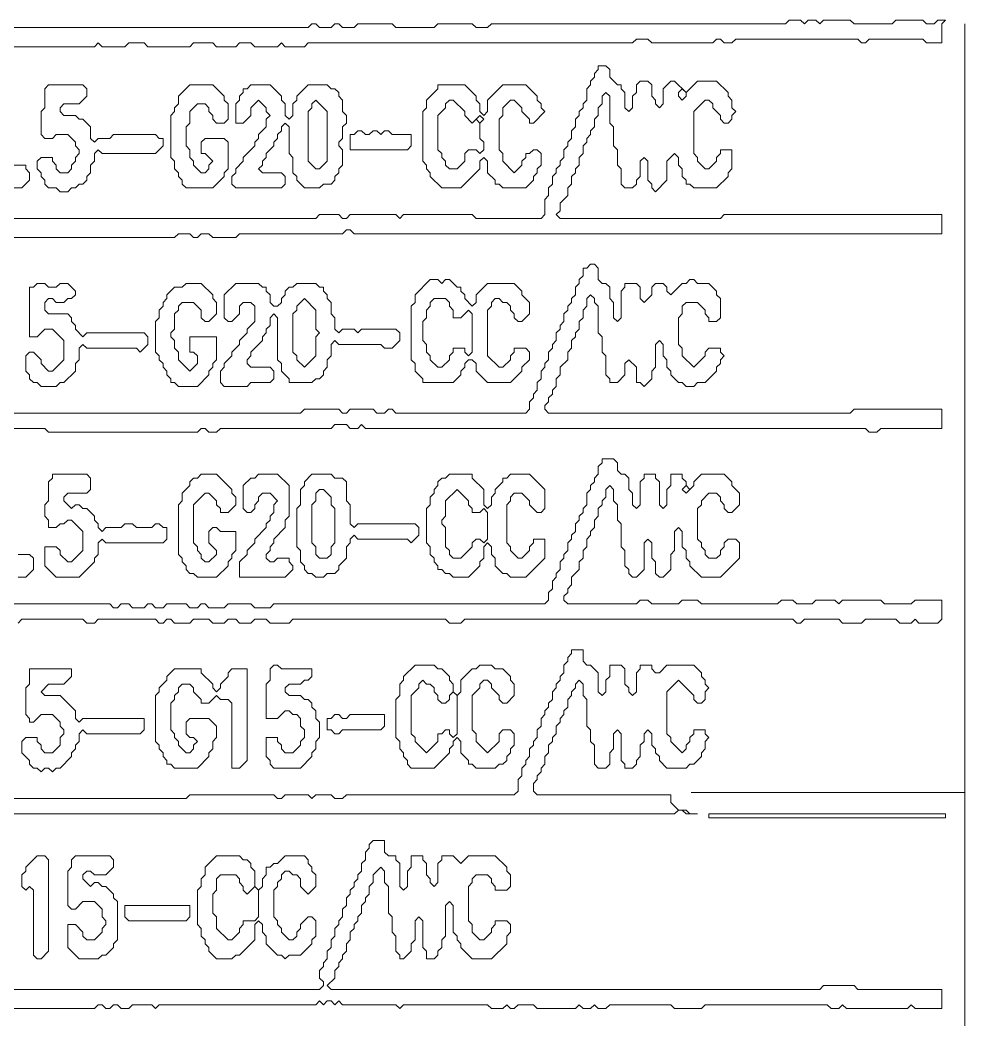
# Model space of a CAD drawing. Header units: millimetres. Extents: x 4 to 412, y 4 to 290.
# Drawn here: x 84.38 to 106.06, y 28.02 to 50.97 of the extents above; entities that cross this region are included whole.
import ezdxf

# ---------------------------------------------------------------- set-up
doc = ezdxf.new("R2010")
doc.units = ezdxf.units.MM
doc.layers.add('TRACE_STRAIGHT', color=5, linetype='CONTINUOUS', lineweight=0)
doc.layers.add('TRACE_TEXT_SYMBOL', color=6, linetype='CONTINUOUS', lineweight=0)

msp = doc.modelspace()

# ---------------------------------------------------------------- linework, layer by layer
at = {"layer": 'TRACE_STRAIGHT', "color": 5}
for p, q in [((106.059, 50.883), (106.059, 15.174)), ((99.78, 33.242), (106.059, 33.242))]:
    msp.add_line(p, q, dxfattribs=at)
at = {"layer": 'TRACE_TEXT_SYMBOL', "color": 6}
for points in [[(102.024, 50.968), (101.937, 50.881), (95.193, 50.881), (95.106, 50.793), (94.843, 50.793), (94.755, 50.881), (93.967, 50.881), (93.88, 50.793), (93.004, 50.793), (92.916, 50.881), (92.128, 50.881), (92.041, 50.793), (91.778, 50.793), (91.69, 50.881), (91.603, 50.881), (91.515, 50.793), (91.252, 50.793), (91.165, 50.881), (91.077, 50.881), (90.99, 50.793), (70.848, 50.793)], [(90.902, 50.355), (90.99, 50.443), (98.434, 50.443), (98.521, 50.53), (98.784, 50.53), (98.871, 50.443), (100.273, 50.443), (100.36, 50.53), (100.448, 50.53), (100.535, 50.443), (100.71, 50.443), (100.798, 50.53), (103.6, 50.53), (103.688, 50.443), (103.776, 50.443), (103.863, 50.53), (105.089, 50.53), (105.177, 50.443), (105.527, 50.443), (105.527, 50.881), (105.615, 50.968), (105.439, 50.968), (105.352, 50.881), (105.177, 50.881), (105.089, 50.968), (104.476, 50.968), (104.389, 50.881), (103.513, 50.881), (103.425, 50.968), (102.812, 50.968), (102.725, 50.881), (102.637, 50.968), (102.462, 50.968), (102.374, 50.881), (102.287, 50.968), (102.024, 50.968)], [(83.721, 50.355), (86.086, 50.355), (86.173, 50.443), (86.261, 50.355), (86.786, 50.355), (86.874, 50.443), (87.224, 50.443), (87.312, 50.355), (88.275, 50.355), (88.362, 50.443), (88.8, 50.443), (88.888, 50.355), (89.326, 50.355), (89.413, 50.443), (89.676, 50.443), (89.764, 50.355), (90.289, 50.355), (90.377, 50.443), (90.464, 50.355), (90.902, 50.355)], [(97.645, 49.917), (97.645, 49.83), (97.558, 49.742), (97.558, 49.655), (97.47, 49.567), (97.47, 49.479), (97.383, 49.392), (97.383, 49.129), (97.295, 49.042), (97.295, 48.954), (97.207, 48.866), (97.207, 48.779), (97.12, 48.691), (97.12, 48.516), (97.032, 48.429), (97.032, 48.253), (96.945, 48.166), (96.945, 48.078), (96.857, 47.991), (96.857, 47.816), (96.77, 47.728), (96.77, 47.64), (96.682, 47.553), (96.682, 47.465), (96.594, 47.378), (96.594, 47.203), (96.507, 47.115), (96.507, 46.94), (96.419, 46.852), (96.419, 46.502), (96.332, 46.414), (94.843, 46.414), (94.755, 46.502), (93.179, 46.502), (93.092, 46.414), (93.004, 46.502), (91.953, 46.502), (91.865, 46.414), (91.778, 46.414), (91.69, 46.502), (91.252, 46.502), (91.165, 46.414), (70.848, 46.414)], [(99.047, 48.954), (98.959, 49.042), (98.959, 49.129), (98.871, 49.217), (98.871, 49.479), (98.784, 49.567), (98.609, 49.567), (98.521, 49.479), (98.521, 49.304), (98.434, 49.217), (98.434, 48.954), (98.346, 48.866), (98.258, 48.954), (98.258, 49.304), (98.171, 49.392), (98.171, 49.479), (98.083, 49.479), (97.908, 49.655), (97.908, 49.83), (97.821, 49.917), (97.645, 49.917)], [(98.083, 47.64), (98.171, 47.553), (98.171, 47.203), (98.258, 47.115), (98.434, 47.115), (98.521, 47.203), (98.521, 47.29), (98.609, 47.378), (98.609, 47.728), (98.696, 47.816), (98.784, 47.728), (98.784, 47.29), (98.871, 47.203), (98.871, 47.115), (98.959, 47.027), (99.222, 47.29), (99.222, 47.728), (99.397, 47.903), (99.484, 47.816), (99.484, 47.64), (99.572, 47.553), (99.572, 47.378), (99.66, 47.29), (99.66, 47.203), (99.747, 47.203), (99.835, 47.115), (100.36, 47.115), (100.623, 47.378), (100.623, 47.465), (100.71, 47.553), (100.71, 47.991), (100.448, 47.991), (100.448, 47.903), (100.36, 47.816), (100.36, 47.728), (100.185, 47.553), (100.097, 47.553), (99.922, 47.728), (99.922, 47.816), (99.835, 47.903), (99.835, 48.866), (100.097, 49.129), (100.185, 49.129), (100.273, 49.042), (100.273, 48.954), (100.448, 48.779), (100.448, 48.691), (100.535, 48.604), (100.623, 48.604), (100.71, 48.691), (100.71, 48.779), (100.798, 48.866), (100.71, 48.954), (100.71, 49.129), (100.623, 49.217), (100.623, 49.304), (100.36, 49.567), (99.922, 49.567), (99.66, 49.304), (99.397, 49.567), (99.309, 49.567), (99.134, 49.392), (99.134, 49.042), (99.047, 48.954)], [(85.035, 49.479), (84.947, 49.392), (84.947, 48.954), (84.86, 48.866), (84.86, 48.341), (84.947, 48.253), (85.122, 48.253), (85.21, 48.341), (85.473, 48.341), (85.648, 48.166), (85.648, 48.078), (85.735, 47.991), (85.735, 47.903), (85.648, 47.816), (85.648, 47.728), (85.56, 47.64), (85.56, 47.553), (85.473, 47.465), (85.297, 47.465), (85.21, 47.553), (85.21, 47.64), (85.122, 47.728), (85.122, 47.816), (84.86, 47.816), (84.772, 47.728), (84.772, 47.553), (84.86, 47.465), (84.86, 47.378), (84.947, 47.29), (84.947, 47.203), (85.035, 47.115), (85.21, 47.115), (85.297, 47.027), (85.473, 47.027), (85.56, 47.115), (85.648, 47.115), (85.735, 47.203), (85.823, 47.203), (85.91, 47.29), (85.91, 47.378), (85.998, 47.465), (85.998, 47.64), (86.086, 47.728), (86.086, 47.903), (86.173, 47.991), (86.261, 47.903), (87.487, 47.903), (87.662, 48.078), (87.662, 48.253), (87.574, 48.253), (87.487, 48.341), (86.523, 48.341), (86.436, 48.253), (86.173, 48.253), (86.086, 48.166), (85.998, 48.253), (85.998, 48.516), (85.823, 48.691), (85.735, 48.691), (85.648, 48.779), (85.385, 48.779), (85.297, 48.866), (85.297, 48.954), (85.385, 49.042)], [(85.385, 49.042), (85.735, 49.042), (85.91, 49.217), (85.91, 49.392), (85.823, 49.479), (85.035, 49.479)], [(89.676, 49.479), (89.589, 49.392), (89.501, 49.392), (89.501, 49.304), (89.413, 49.217), (89.413, 49.129), (89.326, 49.042), (89.326, 48.604), (89.501, 48.604), (89.676, 48.779), (89.676, 48.954), (89.851, 49.129), (90.026, 48.954), (90.026, 48.866), (90.114, 48.779), (90.026, 48.691), (90.026, 48.516), (89.851, 48.341), (89.851, 48.253), (89.764, 48.166), (89.764, 48.078), (89.501, 47.816), (89.501, 47.728), (89.326, 47.553), (89.326, 47.465), (89.238, 47.378), (89.238, 47.203), (89.326, 47.115), (90.377, 47.115), (90.464, 47.203), (90.464, 47.378), (90.377, 47.465), (89.939, 47.465), (89.851, 47.553), (89.939, 47.64), (89.939, 47.728), (90.026, 47.816), (90.026, 47.903), (90.202, 48.078), (90.202, 48.166), (90.289, 48.253), (90.289, 48.341), (90.377, 48.429), (90.377, 48.516), (90.464, 48.604), (90.552, 48.516), (90.552, 47.903), (90.639, 47.816), (90.639, 47.465), (90.727, 47.378), (90.727, 47.29), (90.902, 47.115), (91.252, 47.115), (91.34, 47.203), (91.515, 47.203), (91.603, 47.29), (91.603, 47.378), (91.69, 47.465), (91.69, 47.553), (91.778, 47.64), (91.778, 47.991), (91.69, 48.078), (91.69, 48.166), (91.778, 48.253)], [(91.778, 48.253), (91.778, 48.516), (91.865, 48.604), (91.865, 48.779), (91.778, 48.866), (91.778, 49.129), (91.69, 49.217), (91.69, 49.304), (91.603, 49.392), (91.515, 49.392), (91.428, 49.479), (90.99, 49.479), (90.727, 49.217), (90.727, 49.129), (90.639, 49.042), (90.639, 48.779), (90.552, 48.691), (90.464, 48.779), (90.464, 49.042), (90.377, 49.129), (90.377, 49.217), (90.114, 49.479), (89.676, 49.479)], [(83.371, 45.977), (87.925, 45.977), (88.012, 46.064), (88.275, 46.064), (88.362, 45.977), (88.45, 45.977), (88.538, 46.064), (88.713, 46.064), (88.8, 45.977), (89.326, 45.977), (89.413, 46.064), (91.778, 46.064), (91.865, 46.152), (91.953, 46.152), (92.041, 46.064), (105.527, 46.064), (105.527, 46.502), (100.535, 46.502), (100.448, 46.414), (96.77, 46.414), (96.682, 46.502), (96.77, 46.59), (96.77, 46.765), (96.945, 46.94), (96.945, 47.115), (97.032, 47.203), (97.032, 47.378), (97.12, 47.465), (97.12, 47.553), (97.207, 47.64), (97.207, 47.816), (97.295, 47.903), (97.295, 48.078), (97.383, 48.166), (97.383, 48.253), (97.47, 48.341), (97.47, 48.429), (97.558, 48.516), (97.558, 48.691), (97.645, 48.779), (97.645, 48.954), (97.733, 49.042), (97.733, 49.217), (97.821, 49.304), (97.908, 49.217), (97.908, 48.604), (97.996, 48.516), (97.996, 48.078), (98.083, 47.991), (98.083, 47.64)], [(84.246, 47.115), (84.422, 47.115), (84.597, 47.29), (84.597, 47.465), (84.509, 47.553), (84.509, 47.64), (84.246, 47.64)], [(97.47, 45.363), (97.383, 45.276), (97.295, 45.276), (97.295, 45.101), (97.207, 45.013), (97.207, 44.926), (97.12, 44.838), (97.12, 44.663), (97.032, 44.575), (97.032, 44.488), (96.945, 44.4), (96.945, 44.313), (96.857, 44.225), (96.857, 44.05), (96.77, 43.962), (96.77, 43.875), (96.682, 43.787), (96.682, 43.612), (96.594, 43.524), (96.594, 43.437), (96.507, 43.349), (96.507, 43.174), (96.419, 43.087), (96.419, 42.999), (96.332, 42.911), (96.332, 42.736), (96.244, 42.649), (96.244, 42.474), (96.157, 42.386), (96.157, 42.298), (96.069, 42.211), (96.069, 42.036), (95.981, 41.948), (93.004, 41.948), (92.916, 42.036), (92.829, 42.036), (92.741, 41.948), (92.566, 41.948), (92.478, 42.036), (91.953, 42.036), (91.865, 41.948), (91.778, 41.948), (91.69, 42.036), (90.902, 42.036), (90.815, 41.948), (70.848, 41.948)], [(99.222, 44.75), (99.222, 44.838), (99.134, 44.926), (98.959, 44.926), (98.871, 44.838), (98.871, 44.663), (98.696, 44.488), (98.609, 44.575), (98.609, 44.838), (98.521, 44.926), (98.258, 44.926), (98.258, 44.838), (98.171, 44.75), (98.171, 44.137), (98.083, 44.05), (97.996, 44.137), (97.996, 44.488), (97.908, 44.575), (97.908, 44.838), (97.821, 44.926), (97.733, 44.926), (97.645, 45.013), (97.645, 45.276), (97.558, 45.363), (97.47, 45.363)], [(97.821, 42.824), (97.908, 42.736), (97.908, 42.649), (98.083, 42.649), (98.258, 42.824), (98.258, 43.087), (98.346, 43.174), (98.521, 42.999), (98.521, 42.649), (98.609, 42.649), (98.696, 42.561), (98.871, 42.736), (98.871, 42.911), (98.959, 42.999), (98.959, 43.524), (99.047, 43.612), (99.134, 43.524), (99.134, 43.262), (99.222, 43.174), (99.222, 42.999), (99.309, 42.911), (99.309, 42.824), (99.484, 42.649), (99.572, 42.649), (99.66, 42.561), (99.835, 42.561), (99.922, 42.649), (100.097, 42.649), (100.36, 42.911), (100.36, 42.999), (100.448, 43.087), (100.448, 43.174), (100.535, 43.262), (100.448, 43.349), (100.448, 43.437), (100.185, 43.437), (100.097, 43.349), (100.097, 43.262), (99.835, 42.999), (99.572, 43.262), (99.572, 43.437), (99.484, 43.524), (99.484, 44.137), (99.572, 44.225), (99.572, 44.4), (99.66, 44.488), (99.922, 44.488), (100.097, 44.313), (100.097, 44.225), (100.185, 44.137), (100.185, 44.05), (100.36, 44.05), (100.448, 44.137), (100.448, 44.575), (100.36, 44.663), (100.36, 44.75), (100.185, 44.926), (99.922, 44.926), (99.835, 45.013), (99.747, 45.013), (99.66, 44.926), (99.572, 44.926), (99.309, 44.663), (99.222, 44.75)], [(89.326, 44.926), (89.063, 44.663), (89.063, 44.137), (89.151, 44.05), (89.238, 44.05), (89.413, 44.225), (89.413, 44.4), (89.501, 44.488), (89.676, 44.488), (89.764, 44.4), (89.764, 44.05), (89.589, 43.875), (89.589, 43.787), (89.413, 43.612), (89.413, 43.524), (89.238, 43.349), (89.238, 43.262), (89.063, 43.087), (89.063, 42.999), (88.976, 42.911), (88.976, 42.649), (89.063, 42.561), (89.589, 42.561), (89.676, 42.649), (90.114, 42.649), (90.202, 42.736), (90.202, 42.911), (90.114, 42.999), (89.676, 42.999), (89.589, 43.087), (89.589, 43.174), (89.676, 43.262), (89.676, 43.349), (89.939, 43.612), (89.939, 43.7), (90.026, 43.787), (90.026, 43.875), (90.114, 43.962), (90.114, 44.137), (90.202, 44.225), (90.289, 44.137), (90.289, 43.174), (90.377, 43.087), (90.377, 42.911), (90.552, 42.736), (90.552, 42.649), (91.077, 42.649), (91.165, 42.736), (91.252, 42.736), (91.34, 42.824), (91.34, 42.911), (91.428, 42.999), (91.428, 43.174), (91.515, 43.262), (91.515, 43.524), (91.603, 43.612), (91.69, 43.524), (92.654, 43.524), (92.741, 43.437), (92.916, 43.437), (93.092, 43.612), (93.092, 43.787), (93.004, 43.875), (92.216, 43.875)], [(92.216, 43.875), (92.128, 43.787), (92.041, 43.875), (91.778, 43.875), (91.69, 43.787), (91.603, 43.875), (91.603, 44.137), (91.515, 44.225), (91.515, 44.488), (91.428, 44.575), (91.428, 44.663), (91.34, 44.75), (91.34, 44.838), (91.252, 44.838), (91.165, 44.926), (90.727, 44.926), (90.639, 44.838), (90.552, 44.838), (90.464, 44.75), (90.464, 44.663), (90.377, 44.575), (90.377, 44.488), (90.289, 44.4), (90.202, 44.4), (90.114, 44.488), (90.114, 44.663), (90.026, 44.75), (90.026, 44.838), (89.939, 44.838), (89.851, 44.926), (89.326, 44.926)], [(77.153, 41.598), (84.947, 41.598), (85.035, 41.51), (88.45, 41.51), (88.538, 41.598), (88.625, 41.598), (88.713, 41.51), (88.888, 41.51), (88.976, 41.598), (91.515, 41.598), (91.603, 41.685), (91.865, 41.685), (91.953, 41.598), (92.128, 41.598), (92.216, 41.685), (92.303, 41.598), (103.776, 41.598), (103.863, 41.51), (104.038, 41.51), (104.126, 41.598), (105.527, 41.598), (105.527, 42.036), (103.513, 42.036), (103.425, 41.948), (96.507, 41.948), (96.419, 42.036), (96.419, 42.123), (96.507, 42.211), (96.507, 42.298), (96.594, 42.386), (96.594, 42.474), (96.682, 42.561), (96.682, 42.736), (96.77, 42.824), (96.77, 42.999), (96.945, 43.174), (96.945, 43.349), (97.032, 43.437), (97.032, 43.612), (97.12, 43.7), (97.12, 43.787), (97.207, 43.875), (97.207, 44.05), (97.295, 44.137), (97.295, 44.313), (97.383, 44.4), (97.383, 44.575), (97.47, 44.663), (97.558, 44.575), (97.558, 44.488), (97.645, 44.4), (97.645, 43.787), (97.733, 43.7), (97.733, 43.349), (97.821, 43.262), (97.821, 42.824)], [(97.733, 40.897), (97.733, 40.81), (97.645, 40.722), (97.645, 40.547), (97.558, 40.459), (97.558, 40.372), (97.47, 40.284), (97.47, 40.197), (97.383, 40.109), (97.383, 39.846), (97.295, 39.759), (97.295, 39.671), (97.207, 39.584), (97.207, 39.496), (97.12, 39.408), (97.12, 39.233), (97.032, 39.146), (97.032, 39.058), (96.945, 38.971), (96.945, 38.795), (96.857, 38.708), (96.857, 38.62), (96.77, 38.533), (96.77, 38.358), (96.682, 38.27), (96.682, 38.182), (96.594, 38.095), (96.594, 37.92), (96.507, 37.832), (96.507, 37.657), (96.419, 37.569), (90.202, 37.569), (90.114, 37.482), (89.764, 37.482), (89.676, 37.569), (89.151, 37.569), (89.063, 37.482), (88.713, 37.482), (88.625, 37.569), (88.538, 37.569), (88.45, 37.482), (88.275, 37.482), (88.187, 37.569), (87.749, 37.569), (87.662, 37.482), (87.487, 37.482), (87.399, 37.569), (87.312, 37.569), (87.224, 37.482), (86.961, 37.482), (86.874, 37.569), (86.699, 37.569), (86.611, 37.482), (86.523, 37.482), (86.436, 37.569), (74.263, 37.569)], [(100.01, 40.547), (99.835, 40.372), (99.835, 40.284), (99.747, 40.197), (99.66, 40.284), (99.66, 40.372), (99.572, 40.459), (99.572, 40.547), (99.309, 40.547), (99.309, 40.284), (99.222, 40.197), (99.222, 39.846), (99.134, 39.759), (99.047, 39.846), (99.047, 40.372), (98.959, 40.459), (98.959, 40.547), (98.696, 40.547), (98.696, 40.459), (98.609, 40.372), (98.609, 39.846), (98.521, 39.759), (98.434, 39.846), (98.434, 40.109), (98.346, 40.197), (98.346, 40.459), (98.258, 40.547), (98.171, 40.547), (98.083, 40.634), (98.083, 40.81), (97.996, 40.897), (97.733, 40.897)], [(94.23, 40.547), (94.142, 40.459), (94.055, 40.459), (93.967, 40.372), (93.967, 40.284), (93.88, 40.197), (93.88, 40.109), (93.792, 40.021), (93.792, 39.846), (93.705, 39.759), (93.705, 38.971), (93.792, 38.883), (93.792, 38.708), (93.88, 38.62), (93.88, 38.533), (93.967, 38.445), (93.967, 38.358), (94.055, 38.358), (94.142, 38.27), (94.23, 38.27), (94.318, 38.182), (94.668, 38.182), (94.931, 38.445), (94.931, 38.533), (95.018, 38.62), (95.018, 38.883), (95.106, 38.971), (95.193, 38.883), (95.193, 38.708), (95.281, 38.62), (95.281, 38.445), (95.456, 38.27), (95.544, 38.27), (95.631, 38.182), (95.981, 38.182), (96.419, 38.62), (96.419, 39.058), (96.157, 39.058), (96.157, 38.971), (96.069, 38.883), (96.069, 38.795), (95.894, 38.62), (95.806, 38.62), (95.631, 38.795), (95.631, 38.883), (95.544, 38.971), (95.544, 39.846), (95.631, 39.934), (95.631, 40.021), (95.719, 40.109), (95.894, 40.109), (96.069, 39.934), (96.069, 39.846), (96.244, 39.671), (96.332, 39.671), (96.419, 39.759), (96.419, 40.197), (96.069, 40.547), (95.631, 40.547), (95.544, 40.459), (95.456, 40.459), (95.456, 40.372), (95.281, 40.197), (95.281, 40.109)], [(95.281, 40.109), (95.193, 40.021), (95.193, 39.846), (95.106, 39.759), (95.018, 39.846), (95.018, 40.197), (94.755, 40.459), (94.755, 40.547), (94.23, 40.547)], [(98.083, 39.846), (98.083, 39.496), (98.171, 39.408), (98.171, 38.883), (98.258, 38.795), (98.258, 38.445), (98.346, 38.358), (98.346, 38.27), (98.434, 38.182), (98.521, 38.182), (98.696, 38.358), (98.696, 38.971), (98.784, 39.058), (98.871, 38.971), (98.871, 38.62), (98.959, 38.533), (98.959, 38.27), (99.047, 38.182), (99.134, 38.182), (99.309, 38.358), (99.309, 38.708), (99.397, 38.795), (99.397, 39.233), (99.484, 39.321), (99.572, 39.233), (99.572, 38.883), (99.66, 38.795), (99.66, 38.62), (99.747, 38.533), (99.747, 38.445), (100.01, 38.182), (100.448, 38.182), (100.886, 38.62), (100.886, 38.971), (100.798, 39.058), (100.623, 39.058), (100.535, 38.971), (100.535, 38.883), (100.448, 38.795), (100.448, 38.708), (100.36, 38.62), (100.185, 38.62), (100.097, 38.708), (100.097, 38.795), (100.01, 38.883), (100.01, 38.971), (99.922, 39.058), (99.922, 39.759), (100.01, 39.846), (100.01, 39.934), (100.185, 40.109), (100.36, 40.109), (100.448, 40.021), (100.448, 39.934), (100.535, 39.846), (100.535, 39.759), (100.623, 39.671), (100.71, 39.671), (100.886, 39.846), (100.886, 40.109), (100.71, 40.284), (100.71, 40.372), (100.535, 40.547), (100.01, 40.547)], [(102.112, 37.219), (102.199, 37.132), (102.287, 37.132), (102.374, 37.219), (103.163, 37.219), (103.25, 37.132), (103.688, 37.132), (103.776, 37.219), (104.476, 37.219), (104.564, 37.132), (104.826, 37.132), (104.914, 37.219), (105.002, 37.132), (105.439, 37.132), (105.527, 37.219), (105.527, 37.657), (104.914, 37.657), (104.826, 37.569), (104.213, 37.569), (104.126, 37.657), (103.25, 37.657), (103.163, 37.569), (103.075, 37.657), (102.637, 37.657), (102.55, 37.569), (102.199, 37.569), (102.112, 37.657), (101.849, 37.657), (101.761, 37.569), (100.01, 37.569), (99.922, 37.657), (99.572, 37.657), (99.484, 37.569), (98.871, 37.569), (98.784, 37.657), (98.609, 37.657), (98.521, 37.569), (96.945, 37.569), (96.857, 37.657), (96.857, 37.745), (96.945, 37.832), (96.945, 37.92), (97.032, 38.007), (97.032, 38.182), (97.207, 38.358), (97.207, 38.533), (97.295, 38.62), (97.295, 38.795), (97.383, 38.883), (97.383, 39.058), (97.47, 39.146), (97.47, 39.233), (97.558, 39.321), (97.558, 39.496), (97.645, 39.584), (97.645, 39.759), (97.733, 39.846), (97.733, 39.934), (97.821, 40.021), (97.821, 40.197), (97.908, 40.284), (97.996, 40.197), (97.996, 39.934), (98.083, 39.846)], [(84.334, 38.182), (84.509, 38.182), (84.684, 38.358), (84.684, 38.62), (84.597, 38.708), (84.334, 38.708)], [(84.334, 37.132), (84.422, 37.219), (85.823, 37.219), (85.91, 37.132), (86.086, 37.132), (86.173, 37.219), (87.487, 37.219), (87.574, 37.132), (87.662, 37.132), (87.749, 37.219), (87.837, 37.219), (87.925, 37.132), (88.275, 37.132), (88.362, 37.219), (88.713, 37.219), (88.8, 37.132), (89.063, 37.132), (89.151, 37.219), (89.326, 37.219), (89.413, 37.132), (89.676, 37.132), (89.764, 37.219), (90.026, 37.219), (90.114, 37.132), (90.552, 37.132), (90.639, 37.219), (94.142, 37.219), (94.23, 37.132), (94.493, 37.132), (94.58, 37.219), (102.112, 37.219)], [(97.032, 36.518), (97.032, 36.431), (96.945, 36.343), (96.945, 36.256), (96.857, 36.168), (96.857, 35.993), (96.77, 35.905), (96.77, 35.818), (96.682, 35.73), (96.682, 35.643), (96.594, 35.555), (96.594, 35.38), (96.507, 35.292), (96.507, 35.205), (96.419, 35.117), (96.419, 35.03), (96.332, 34.942), (96.332, 34.767), (96.244, 34.679), (96.244, 34.504), (96.157, 34.417), (96.157, 34.329), (96.069, 34.242), (96.069, 34.066), (95.981, 33.979), (95.981, 33.891), (95.894, 33.804), (95.894, 33.629), (95.806, 33.541), (95.806, 33.278), (95.719, 33.191), (91.865, 33.191), (91.778, 33.103), (91.603, 33.103), (91.515, 33.191), (91.165, 33.191), (91.077, 33.103), (90.99, 33.191), (90.464, 33.191), (90.377, 33.103), (90.289, 33.103), (90.202, 33.191), (88.275, 33.191), (88.187, 33.103), (83.809, 33.103)], [(99.047, 35.993), (98.959, 35.993), (98.871, 36.081), (98.871, 36.168), (98.609, 36.168), (98.609, 36.081), (98.521, 35.993), (98.521, 35.555), (98.434, 35.468), (98.346, 35.555), (98.346, 35.643), (98.258, 35.73), (98.258, 36.081), (98.171, 36.168), (97.908, 36.168), (97.908, 35.905), (97.821, 35.818), (97.821, 35.555), (97.733, 35.468), (97.645, 35.555), (97.645, 35.993), (97.47, 36.168), (97.383, 36.168), (97.295, 36.256), (97.295, 36.518), (97.032, 36.518)], [(87.925, 36.081), (87.749, 35.905), (87.749, 35.818), (87.574, 35.643), (87.574, 35.555), (87.487, 35.468), (87.487, 34.417), (87.574, 34.329), (87.574, 34.242), (87.662, 34.154), (87.662, 34.066), (87.749, 33.979), (87.749, 33.891), (87.837, 33.891), (87.925, 33.804), (88.45, 33.804), (88.713, 34.066), (88.713, 34.154), (88.8, 34.242), (88.8, 34.417), (88.888, 34.504), (88.888, 34.767), (88.713, 34.942), (88.275, 34.942), (88.187, 34.855), (88.187, 34.592), (88.275, 34.504), (88.362, 34.504), (88.45, 34.417), (88.362, 34.329), (88.362, 34.242), (88.275, 34.154), (88.187, 34.154), (88.012, 34.329), (88.012, 34.417), (87.925, 34.504), (87.925, 34.592), (87.837, 34.679), (87.837, 35.292), (87.925, 35.38), (87.925, 35.468), (88.012, 35.555), (88.012, 35.643), (88.1, 35.73), (88.275, 35.73), (88.362, 35.643), (88.362, 35.555), (88.538, 35.38), (88.538, 35.292), (88.713, 35.292), (88.888, 35.468), (88.976, 35.38), (89.151, 35.38), (89.238, 35.292), (89.238, 33.804), (89.413, 33.804), (89.589, 33.979), (89.589, 36.081), (89.238, 36.081), (89.151, 35.993), (89.151, 35.905), (88.976, 35.73), (88.976, 35.643), (88.888, 35.555)], [(88.888, 35.555), (88.8, 35.643), (88.8, 35.73), (88.538, 35.993), (88.538, 36.081), (87.925, 36.081)], [(93.442, 36.168), (93.179, 35.905), (93.179, 35.818), (93.092, 35.73), (93.092, 35.468), (93.004, 35.38), (93.004, 34.504), (93.092, 34.417), (93.092, 34.242), (93.179, 34.154), (93.179, 34.066), (93.267, 33.979), (93.267, 33.891), (93.354, 33.804), (93.88, 33.804), (94.23, 34.154), (94.23, 34.242), (94.318, 34.329), (94.318, 34.417), (94.405, 34.504), (94.493, 34.417), (94.493, 34.154), (94.668, 33.979), (94.668, 33.891), (94.755, 33.891), (94.843, 33.804), (95.281, 33.804), (95.368, 33.891), (95.456, 33.891), (95.544, 33.979), (95.544, 34.066), (95.631, 34.154), (95.631, 34.242), (95.719, 34.329), (95.719, 34.592), (95.631, 34.679), (95.456, 34.679), (95.368, 34.592), (95.368, 34.417), (95.106, 34.154), (94.843, 34.417), (94.843, 34.592), (94.755, 34.679), (94.755, 35.468), (94.931, 35.643), (94.931, 35.73), (95.018, 35.818), (95.106, 35.818), (95.193, 35.73), (95.193, 35.643), (95.368, 35.468), (95.368, 35.38), (95.456, 35.292), (95.544, 35.292), (95.719, 35.468), (95.719, 35.73), (95.631, 35.818), (95.631, 35.905), (95.456, 36.081), (95.281, 36.081), (95.193, 36.168), (94.931, 36.168), (94.843, 36.081), (94.755, 36.081)], [(94.755, 36.081), (94.493, 35.818), (94.493, 35.555), (94.405, 35.468), (94.318, 35.555), (94.318, 35.73), (94.23, 35.818), (94.23, 35.905), (94.055, 36.081), (93.967, 36.081), (93.88, 36.168), (93.442, 36.168)], [(97.558, 34.329), (97.558, 33.891), (97.645, 33.804), (97.821, 33.804), (97.908, 33.891), (97.908, 34.154), (97.996, 34.242), (97.996, 34.592), (98.083, 34.679), (98.171, 34.592), (98.171, 33.979), (98.258, 33.891), (98.258, 33.804), (98.434, 33.804), (98.521, 33.891), (98.521, 33.979), (98.609, 34.066), (98.609, 34.329), (98.696, 34.417), (98.696, 34.592), (98.784, 34.679), (98.871, 34.592), (98.871, 34.329), (98.959, 34.242), (98.959, 34.154), (99.047, 34.066), (99.047, 33.979), (99.222, 33.804), (99.66, 33.804), (99.747, 33.891), (99.835, 33.891), (100.01, 34.066), (100.01, 34.154), (100.097, 34.242), (100.097, 34.417), (100.185, 34.504), (100.097, 34.592), (100.097, 34.679), (99.835, 34.679), (99.835, 34.592), (99.747, 34.504), (99.747, 34.417), (99.66, 34.329), (99.66, 34.242), (99.572, 34.154), (99.309, 34.417), (99.309, 34.504), (99.222, 34.592), (99.222, 35.555), (99.484, 35.818), (99.835, 35.468), (99.835, 35.38), (99.922, 35.292), (100.01, 35.292), (100.097, 35.38), (100.097, 35.555), (100.185, 35.643), (100.097, 35.73), (100.097, 35.818), (100.01, 35.905), (100.01, 35.993), (99.835, 36.168), (99.222, 36.168), (99.047, 35.993)], [(79.08, 32.753), (99.397, 32.753), (99.484, 32.84), (99.572, 32.84), (99.66, 32.753), (99.922, 32.753), (99.747, 32.753), (99.66, 32.84), (99.484, 32.84), (99.309, 33.016), (99.309, 33.191), (96.244, 33.191), (96.157, 33.278), (96.157, 33.453), (96.244, 33.541), (96.244, 33.629), (96.332, 33.716), (96.332, 33.804), (96.419, 33.891), (96.419, 34.066), (96.507, 34.154), (96.507, 34.329), (96.594, 34.417), (96.594, 34.504), (96.682, 34.592), (96.682, 34.767), (96.77, 34.855), (96.77, 34.942), (96.857, 35.03), (96.857, 35.117), (96.945, 35.205), (96.945, 35.38), (97.032, 35.468), (97.032, 35.555), (97.12, 35.643), (97.12, 35.73), (97.207, 35.818), (97.295, 35.73), (97.295, 35.468), (97.383, 35.38), (97.383, 34.767), (97.47, 34.679), (97.47, 34.417), (97.558, 34.329)], [(92.478, 32.14), (92.391, 32.052), (92.391, 31.965), (92.303, 31.877), (92.303, 31.702), (92.216, 31.614), (92.216, 31.439), (92.128, 31.352), (92.128, 31.264), (92.041, 31.176), (92.041, 31.089), (91.953, 31.001), (91.953, 30.914), (91.865, 30.826), (91.865, 30.651), (91.778, 30.563), (91.778, 30.388), (91.69, 30.301), (91.69, 30.213), (91.603, 30.126), (91.603, 29.95), (91.515, 29.863), (91.515, 29.688), (91.428, 29.6), (91.428, 29.425), (91.34, 29.337), (91.34, 29.25), (91.252, 29.162), (91.252, 28.987), (91.34, 28.9), (91.34, 28.812), (91.252, 28.724), (70.848, 28.724)], [(93.967, 31.176), (93.88, 31.089), (93.792, 31.176), (93.792, 31.264), (93.705, 31.352), (93.705, 31.614), (93.617, 31.702), (93.617, 31.789), (93.354, 31.789), (93.354, 31.527), (93.267, 31.439), (93.267, 31.089), (93.179, 31.001), (93.092, 31.089), (93.092, 31.614), (93.004, 31.702), (93.004, 31.789), (92.829, 31.789), (92.741, 31.877), (92.741, 32.14), (92.478, 32.14)], [(88.888, 31.789), (88.625, 31.527), (88.625, 31.352), (88.538, 31.264), (88.538, 31.089), (88.45, 31.001), (88.45, 30.213), (88.538, 30.126), (88.538, 29.95), (88.625, 29.863), (88.625, 29.775), (88.713, 29.688), (88.713, 29.6), (88.888, 29.425), (89.238, 29.425), (89.326, 29.513), (89.413, 29.513), (89.764, 29.863), (89.764, 30.213), (89.851, 30.301), (89.939, 30.213), (89.939, 30.038), (90.026, 29.95), (90.026, 29.775), (90.289, 29.513), (90.377, 29.513), (90.464, 29.425), (90.552, 29.513), (90.815, 29.513), (91.077, 29.775), (91.077, 29.863), (91.165, 29.95), (91.165, 30.301), (91.077, 30.388), (90.99, 30.388), (90.815, 30.213), (90.815, 30.126), (90.727, 30.038), (90.727, 29.95), (90.639, 29.863), (90.552, 29.863), (90.377, 30.038), (90.377, 30.126), (90.289, 30.213), (90.289, 30.301), (90.202, 30.388), (90.202, 31.001), (90.289, 31.089), (90.289, 31.176), (90.377, 31.264), (90.377, 31.352), (90.464, 31.439), (90.552, 31.439), (90.639, 31.352), (90.727, 31.352), (90.815, 31.264), (90.815, 31.089), (90.99, 30.914), (91.165, 31.089), (91.165, 31.352), (91.077, 31.439), (91.077, 31.527), (90.99, 31.614), (90.99, 31.702)], [(90.99, 31.702), (90.902, 31.789), (90.464, 31.789), (90.289, 31.614), (90.202, 31.614), (90.114, 31.527), (90.026, 31.527), (90.026, 31.352), (89.939, 31.264), (89.939, 31.089), (89.851, 31.001), (89.764, 31.089), (89.764, 31.439), (89.676, 31.527), (89.676, 31.614), (89.589, 31.702), (89.501, 31.702), (89.413, 31.789), (88.888, 31.789)], [(93.092, 29.513), (93.092, 29.425), (93.179, 29.425), (93.354, 29.6), (93.354, 29.775), (93.442, 29.863), (93.442, 30.301), (93.529, 30.388), (93.617, 30.301), (93.617, 29.688), (93.705, 29.6), (93.705, 29.425), (93.88, 29.425), (93.967, 29.513), (93.967, 29.6), (94.055, 29.688), (94.055, 29.863), (94.142, 29.95), (94.142, 30.651), (94.23, 30.739), (94.318, 30.651), (94.318, 30.038), (94.405, 29.95), (94.405, 29.863), (94.493, 29.775), (94.493, 29.688), (94.755, 29.425), (95.193, 29.425), (95.544, 29.775), (95.544, 29.95), (95.631, 30.038), (95.631, 30.213), (95.544, 30.301), (95.281, 30.301), (95.281, 30.213), (95.193, 30.126), (95.193, 30.038), (95.018, 29.863), (94.931, 29.863), (94.755, 30.038), (94.755, 30.213), (94.668, 30.301), (94.668, 31.089), (94.755, 31.176), (94.755, 31.264), (94.843, 31.352), (95.106, 31.352), (95.193, 31.264), (95.193, 31.176), (95.281, 31.089), (95.281, 31.001), (95.544, 31.001), (95.631, 31.089), (95.631, 31.352), (95.544, 31.439), (95.544, 31.527), (95.281, 31.789), (94.668, 31.789), (94.493, 31.614), (94.318, 31.789), (94.055, 31.789), (94.055, 31.702), (93.967, 31.614), (93.967, 31.176)], [(95.719, 28.287), (95.806, 28.374), (96.157, 28.374), (96.244, 28.287), (97.12, 28.287), (97.207, 28.374), (97.295, 28.287), (97.47, 28.287), (97.558, 28.374), (97.645, 28.287), (97.821, 28.287), (97.908, 28.374), (99.309, 28.374), (99.397, 28.287), (100.01, 28.287), (100.097, 28.374), (102.9, 28.374), (102.987, 28.287), (103.163, 28.287), (103.25, 28.374), (103.338, 28.287), (104.739, 28.287), (104.826, 28.374), (104.914, 28.287), (105.527, 28.287), (105.527, 28.724), (103.6, 28.724), (103.513, 28.812), (102.812, 28.812), (102.725, 28.724), (91.515, 28.724), (91.428, 28.812), (91.603, 28.987), (91.603, 29.162), (91.69, 29.25), (91.69, 29.337), (91.778, 29.425), (91.778, 29.513), (91.865, 29.6), (91.865, 29.775), (91.953, 29.863), (91.953, 30.038), (92.041, 30.126), (92.041, 30.213), (92.128, 30.301), (92.128, 30.388), (92.216, 30.476), (92.216, 30.651), (92.303, 30.739), (92.303, 30.826), (92.391, 30.914), (92.391, 31.089), (92.478, 31.176), (92.478, 31.352), (92.654, 31.527), (92.741, 31.439), (92.741, 31.176), (92.829, 31.089), (92.829, 30.476), (92.916, 30.388), (92.916, 30.038), (93.004, 29.95), (93.004, 29.6), (93.092, 29.513)], [(70.848, 28.287), (86.086, 28.287), (86.173, 28.374), (86.261, 28.374), (86.348, 28.287), (86.436, 28.287), (86.523, 28.374), (86.611, 28.374), (86.699, 28.287), (86.874, 28.287), (86.961, 28.374), (87.399, 28.374), (87.487, 28.287), (87.574, 28.374), (91.165, 28.374), (91.252, 28.462), (91.34, 28.374), (91.428, 28.462), (91.515, 28.462), (91.603, 28.374), (91.69, 28.462), (91.778, 28.374), (93.004, 28.374), (93.092, 28.287), (93.179, 28.374), (95.106, 28.374), (95.193, 28.287), (95.456, 28.287), (95.544, 28.374), (95.631, 28.287), (95.719, 28.287)]]:
    msp.add_lwpolyline(points, dxfattribs=at)
for points in [[(88.275, 49.479), (88.012, 49.217), (88.012, 49.042), (87.925, 48.954), (87.925, 48.866), (87.837, 48.779), (87.837, 47.816), (87.925, 47.728), (87.925, 47.553), (88.012, 47.465), (88.012, 47.378), (88.1, 47.29), (88.1, 47.203), (88.187, 47.115), (88.8, 47.115), (89.063, 47.378), (89.063, 47.465), (89.151, 47.553), (89.151, 48.166), (89.063, 48.253), (88.625, 48.253), (88.538, 48.166), (88.538, 47.903), (88.625, 47.903), (88.8, 47.728), (88.713, 47.64), (88.713, 47.553), (88.625, 47.465), (88.538, 47.465), (88.362, 47.64), (88.362, 47.728), (88.275, 47.816), (88.275, 47.991), (88.187, 48.078), (88.187, 48.516), (88.275, 48.604), (88.275, 48.866), (88.45, 49.042), (88.625, 49.042), (88.713, 48.954), (88.713, 48.866), (88.8, 48.779), (88.8, 48.691), (88.888, 48.604), (89.063, 48.604), (89.151, 48.691), (89.151, 49.042), (89.063, 49.129), (89.063, 49.217), (88.8, 49.479)], [(93.967, 49.479), (93.967, 49.392), (93.705, 49.129), (93.705, 48.954), (93.617, 48.866), (93.617, 47.728), (93.705, 47.64), (93.705, 47.553), (93.792, 47.465), (93.792, 47.378), (94.055, 47.115), (94.493, 47.115), (94.931, 47.553), (94.931, 47.728), (95.018, 47.816), (95.106, 47.728), (95.106, 47.465), (95.281, 47.29), (95.281, 47.203), (95.368, 47.203), (95.456, 47.115), (95.981, 47.115), (96.157, 47.29), (96.157, 47.378), (96.244, 47.465), (96.244, 47.553), (96.332, 47.64), (96.332, 47.903), (96.244, 47.991), (96.157, 47.991), (96.069, 47.903), (95.981, 47.903), (95.981, 47.816), (95.894, 47.728), (95.894, 47.64), (95.719, 47.465), (95.456, 47.728), (95.456, 47.903), (95.368, 47.991), (95.368, 48.691), (95.456, 48.779), (95.456, 48.954), (95.631, 49.129), (95.719, 49.129), (95.894, 48.954), (95.894, 48.866), (96.069, 48.691), (96.069, 48.604), (96.157, 48.604), (96.419, 48.866), (96.332, 48.954), (96.332, 49.042), (96.244, 49.129), (96.244, 49.217), (95.981, 49.479), (95.456, 49.479), (95.106, 49.129), (95.106, 48.866), (95.018, 48.779), (94.931, 48.866), (94.931, 49.042), (94.843, 49.129), (94.843, 49.217), (94.58, 49.479)], [(99.484, 49.304), (99.572, 49.392), (99.66, 49.304), (99.66, 49.217), (99.572, 49.129), (99.484, 49.217)], [(91.077, 49.042), (91.165, 49.129), (91.428, 48.866), (91.428, 47.728), (91.252, 47.553), (91.165, 47.553), (90.99, 47.728), (90.99, 48.866), (91.077, 48.954)], [(94.142, 49.042), (94.23, 49.129), (94.318, 49.129), (94.58, 48.866), (94.58, 48.779), (94.755, 48.604), (94.843, 48.691), (94.931, 48.604), (94.931, 48.253), (95.018, 48.166), (95.018, 47.991), (94.931, 47.903), (94.843, 47.991), (94.668, 47.991), (94.58, 47.903), (94.58, 47.728), (94.405, 47.553), (94.23, 47.553), (94.142, 47.64), (94.142, 47.728), (94.055, 47.816), (94.055, 47.903), (93.967, 47.991), (93.967, 48.779), (94.142, 48.954)], [(94.843, 48.691), (94.931, 48.779), (95.018, 48.691), (94.931, 48.604)], [(92.128, 48.429), (92.041, 48.341), (91.953, 48.341), (91.953, 47.991), (93.267, 47.991), (93.354, 48.078), (93.354, 48.341), (92.916, 48.341), (92.829, 48.429), (92.741, 48.429), (92.654, 48.341), (92.566, 48.429), (92.478, 48.429), (92.391, 48.341), (92.303, 48.341), (92.216, 48.429)], [(93.792, 45.013), (93.442, 44.663), (93.442, 44.488), (93.354, 44.4), (93.354, 43.174), (93.442, 43.087), (93.442, 42.911), (93.617, 42.736), (93.617, 42.649), (94.318, 42.649), (94.493, 42.824), (94.493, 42.911), (94.58, 42.999), (94.58, 43.087), (94.668, 43.174), (94.755, 43.174), (94.843, 43.087), (94.843, 42.911), (95.106, 42.649), (95.631, 42.649), (95.894, 42.911), (95.894, 42.999), (96.069, 43.174), (96.069, 43.349), (95.981, 43.437), (95.719, 43.437), (95.719, 43.349), (95.631, 43.262), (95.631, 43.174), (95.456, 42.999), (95.368, 42.999), (95.106, 43.262), (95.106, 44.313), (95.193, 44.4), (95.193, 44.488), (95.281, 44.575), (95.368, 44.575), (95.456, 44.488), (95.544, 44.488), (95.631, 44.4), (95.631, 44.313), (95.719, 44.225), (95.719, 44.137), (95.806, 44.05), (95.894, 44.05), (96.069, 44.225), (96.069, 44.488), (95.894, 44.663), (95.894, 44.75), (95.719, 44.926), (95.106, 44.926), (94.843, 44.663), (94.843, 44.488), (94.755, 44.4), (94.58, 44.575), (94.58, 44.663), (94.493, 44.75), (94.493, 44.838), (94.405, 44.838), (94.23, 45.013), (94.142, 45.013), (94.055, 44.926), (93.967, 45.013)], [(84.772, 44.926), (84.684, 44.838), (84.597, 44.838), (84.597, 43.7), (84.772, 43.7), (84.947, 43.875), (85.122, 43.875), (85.385, 43.612), (85.385, 43.174), (85.122, 42.911), (85.035, 42.911), (84.86, 43.087), (84.86, 43.174), (84.684, 43.349), (84.597, 43.349), (84.509, 43.262), (84.509, 42.911), (84.597, 42.824), (84.597, 42.736), (84.684, 42.649), (84.772, 42.649), (84.86, 42.561), (85.21, 42.561), (85.297, 42.649), (85.385, 42.649), (85.648, 42.911), (85.648, 43.087), (85.735, 43.174), (85.735, 43.437), (85.823, 43.524), (85.91, 43.437), (87.049, 43.437), (87.136, 43.349), (87.312, 43.524), (87.312, 43.7), (87.224, 43.787), (85.91, 43.787), (85.823, 43.7), (85.648, 43.875), (85.648, 43.962), (85.56, 44.05), (85.56, 44.137), (85.473, 44.225), (85.035, 44.225), (84.947, 44.313), (84.947, 44.488), (85.035, 44.575), (85.122, 44.575), (85.21, 44.488), (85.385, 44.488), (85.473, 44.575), (85.56, 44.575), (85.648, 44.663), (85.648, 44.75), (85.473, 44.926), (85.297, 44.926), (85.21, 44.838), (85.035, 44.838), (84.947, 44.926)], [(88.187, 44.926), (88.1, 44.838), (87.925, 44.838), (87.749, 44.663), (87.749, 44.575), (87.662, 44.488), (87.662, 44.4), (87.574, 44.313), (87.574, 44.137), (87.487, 44.05), (87.487, 43.349), (87.574, 43.262), (87.574, 43.174), (87.662, 43.087), (87.662, 42.999), (87.749, 42.911), (87.749, 42.824), (87.837, 42.736), (87.837, 42.649), (87.925, 42.649), (88.012, 42.561), (88.45, 42.561), (88.713, 42.824), (88.713, 42.911), (88.8, 42.999), (88.8, 43.087), (88.888, 43.174), (88.888, 43.7), (88.275, 43.7), (88.275, 43.349), (88.362, 43.349), (88.45, 43.262), (88.45, 43.087), (88.275, 42.911), (88.012, 43.174), (88.012, 43.349), (87.925, 43.437), (87.925, 43.612), (87.837, 43.7), (87.837, 43.787), (87.925, 43.875), (87.925, 44.225), (88.012, 44.313), (88.012, 44.4), (88.1, 44.488), (88.362, 44.488), (88.538, 44.313), (88.538, 44.137), (88.625, 44.05), (88.713, 44.05), (88.888, 44.225), (88.888, 44.488), (88.8, 44.575), (88.8, 44.663), (88.538, 44.926)], [(90.902, 44.575), (91.165, 44.313), (91.165, 43.875), (91.252, 43.787), (91.165, 43.7), (91.165, 43.262), (90.902, 42.999), (90.727, 43.174), (90.727, 43.262), (90.639, 43.349), (90.639, 44.225), (90.727, 44.313), (90.727, 44.4)], [(93.792, 44.488), (93.88, 44.575), (94.142, 44.575), (94.23, 44.488), (94.23, 44.4), (94.318, 44.313), (94.318, 44.137), (94.493, 44.137), (94.668, 44.313), (94.755, 44.225), (94.755, 43.349), (94.668, 43.262), (94.58, 43.349), (94.58, 43.437), (94.318, 43.437), (94.318, 43.349), (94.23, 43.262), (94.23, 43.174), (94.055, 42.999), (93.967, 42.999), (93.792, 43.174), (93.792, 43.262), (93.705, 43.349), (93.705, 43.524), (93.617, 43.612), (93.617, 44.05), (93.705, 44.137), (93.705, 44.313), (93.792, 44.4)], [(85.122, 40.547), (85.122, 40.459), (85.035, 40.372), (85.035, 39.934), (84.947, 39.846), (84.947, 39.584), (85.035, 39.496), (85.035, 39.321), (85.21, 39.321), (85.297, 39.408), (85.385, 39.408), (85.473, 39.496), (85.56, 39.496), (85.823, 39.233), (85.823, 38.795), (85.56, 38.533), (85.473, 38.533), (85.297, 38.708), (85.297, 38.795), (85.21, 38.883), (84.947, 38.883), (84.947, 38.445), (85.21, 38.182), (85.735, 38.182), (86.086, 38.533), (86.086, 38.62), (86.173, 38.708), (86.173, 38.971), (86.261, 39.058), (86.348, 38.971), (87.662, 38.971), (87.749, 39.058), (87.749, 39.321), (87.662, 39.321), (87.574, 39.408), (87.487, 39.408), (87.399, 39.321), (87.049, 39.321), (86.961, 39.408), (86.786, 39.408), (86.699, 39.321), (86.348, 39.321), (86.261, 39.233), (86.173, 39.321), (86.173, 39.408), (86.086, 39.496), (86.086, 39.584), (85.91, 39.759), (85.823, 39.759), (85.735, 39.846), (85.648, 39.846), (85.56, 39.759), (85.385, 39.934), (85.385, 40.021), (85.473, 40.109), (85.91, 40.109), (85.998, 40.197), (85.998, 40.459), (85.91, 40.547)], [(88.538, 40.547), (88.45, 40.459), (88.362, 40.459), (88.275, 40.372), (88.275, 40.284), (88.1, 40.109), (88.1, 39.934), (88.012, 39.846), (88.012, 38.708), (88.1, 38.62), (88.1, 38.533), (88.187, 38.445), (88.187, 38.358), (88.275, 38.27), (88.362, 38.27), (88.45, 38.182), (88.888, 38.182), (89.151, 38.445), (89.151, 38.533), (89.238, 38.62), (89.238, 38.708), (89.326, 38.795), (89.326, 39.233), (88.976, 39.233), (88.888, 39.321), (88.8, 39.321), (88.713, 39.233), (88.713, 38.971), (88.888, 38.795), (88.888, 38.708), (88.713, 38.533), (88.625, 38.533), (88.538, 38.62), (88.538, 38.708), (88.45, 38.795), (88.45, 38.883), (88.362, 38.971), (88.362, 39.846), (88.625, 40.109), (88.713, 40.109), (88.888, 39.934), (88.888, 39.846), (88.976, 39.759), (88.976, 39.671), (89.151, 39.671), (89.326, 39.846), (89.326, 40.021), (89.238, 40.109), (89.238, 40.197), (88.888, 40.547)], [(89.851, 40.547), (89.764, 40.459), (89.676, 40.459), (89.501, 40.284), (89.501, 39.759), (89.589, 39.671), (89.676, 39.671), (89.764, 39.759), (89.764, 39.846), (89.851, 39.934), (89.851, 40.021), (89.939, 40.109), (90.114, 40.109), (90.289, 39.934), (90.202, 39.846), (90.202, 39.671), (90.114, 39.584), (90.114, 39.496), (90.026, 39.408), (90.026, 39.321), (89.764, 39.058), (89.764, 38.971), (89.589, 38.795), (89.589, 38.708), (89.413, 38.533), (89.413, 38.182), (90.464, 38.182), (90.639, 38.358), (90.639, 38.445), (90.552, 38.533), (90.552, 38.62), (90.289, 38.62), (90.202, 38.533), (90.114, 38.533), (90.026, 38.62), (90.026, 38.708), (90.114, 38.795), (90.114, 38.883), (90.202, 38.971), (90.202, 39.058), (90.464, 39.321), (90.464, 39.496), (90.552, 39.584), (90.552, 40.284), (90.289, 40.547)], [(91.077, 40.547), (90.902, 40.372), (90.902, 40.284), (90.815, 40.197), (90.815, 39.846), (90.727, 39.759), (90.727, 38.883), (90.815, 38.795), (90.815, 38.533), (90.902, 38.445), (90.902, 38.358), (90.99, 38.27), (91.077, 38.27), (91.165, 38.182), (91.34, 38.182), (91.428, 38.27), (91.603, 38.27), (91.69, 38.358), (91.69, 38.445), (91.865, 38.62), (91.865, 38.883), (91.953, 38.971), (91.953, 39.058), (92.041, 39.146), (92.128, 39.058), (93.267, 39.058), (93.354, 38.971), (93.529, 39.146), (93.529, 39.321), (93.442, 39.408), (92.128, 39.408), (92.041, 39.321), (91.953, 39.408), (91.953, 39.846), (91.865, 39.934), (91.865, 40.372), (91.778, 40.459), (91.603, 40.459), (91.515, 40.547)], [(91.165, 40.109), (91.252, 40.197), (91.34, 40.197), (91.515, 40.021), (91.515, 39.846), (91.603, 39.759), (91.603, 38.971), (91.515, 38.883), (91.515, 38.708), (91.428, 38.62), (91.252, 38.62), (91.165, 38.708), (91.165, 38.883), (91.077, 38.971), (91.077, 39.846), (91.165, 39.934)], [(94.405, 40.197), (94.668, 39.934), (94.668, 39.846), (94.755, 39.759), (94.755, 39.671), (94.931, 39.671), (95.018, 39.759), (95.106, 39.671), (95.106, 39.058), (95.018, 38.971), (94.931, 39.058), (94.843, 39.058), (94.755, 38.971), (94.755, 38.883), (94.493, 38.62), (94.318, 38.62), (94.23, 38.708), (94.23, 38.795), (94.142, 38.883), (94.142, 39.321), (94.055, 39.408), (94.055, 39.496), (94.142, 39.584), (94.142, 39.934)], [(99.572, 40.197), (99.66, 40.284), (99.747, 40.197), (99.66, 40.109)], [(84.597, 36.081), (84.597, 35.73), (84.509, 35.643), (84.509, 35.03), (84.597, 34.942), (84.597, 34.855), (84.684, 34.855), (84.86, 35.03), (85.122, 35.03), (85.297, 34.855), (85.297, 34.767), (85.385, 34.679), (85.385, 34.592), (85.297, 34.504), (85.297, 34.329), (85.122, 34.154), (84.947, 34.154), (84.86, 34.242), (84.86, 34.329), (84.772, 34.417), (84.772, 34.504), (84.509, 34.504), (84.422, 34.417), (84.422, 34.154), (84.597, 33.979), (84.597, 33.891), (84.684, 33.804), (84.772, 33.804), (84.86, 33.716), (84.947, 33.804), (85.035, 33.804), (85.122, 33.716), (85.21, 33.804), (85.297, 33.804), (85.56, 34.066), (85.56, 34.154), (85.648, 34.242), (85.648, 34.329), (85.735, 34.417), (85.735, 34.592), (85.823, 34.679), (85.91, 34.592), (87.136, 34.592), (87.224, 34.679), (87.224, 34.942), (85.823, 34.942), (85.735, 34.855), (85.648, 34.942), (85.648, 35.117), (85.297, 35.468), (84.947, 35.468), (84.86, 35.555), (85.035, 35.73), (85.385, 35.73), (85.56, 35.905), (85.56, 36.081)], [(90.202, 36.168), (90.114, 36.081), (90.114, 35.818), (90.026, 35.73), (90.026, 34.942), (90.289, 34.942), (90.464, 35.117), (90.552, 35.117), (90.639, 35.03), (90.727, 35.03), (90.815, 34.942), (90.815, 34.767), (90.902, 34.679), (90.902, 34.504), (90.815, 34.417), (90.815, 34.329), (90.639, 34.154), (90.464, 34.154), (90.377, 34.242), (90.377, 34.329), (90.289, 34.417), (90.289, 34.504), (90.026, 34.504), (90.026, 34.066), (90.114, 33.979), (90.114, 33.891), (90.202, 33.804), (90.815, 33.804), (91.077, 34.066), (91.077, 34.154), (91.165, 34.242), (91.165, 34.417), (91.252, 34.504), (91.252, 34.855), (91.165, 34.942), (91.165, 35.117), (91.077, 35.205), (91.077, 35.292), (90.99, 35.38), (90.902, 35.38), (90.815, 35.468), (90.552, 35.468), (90.464, 35.555), (90.464, 35.643), (90.552, 35.73), (90.815, 35.73), (90.902, 35.818), (90.99, 35.818), (91.077, 35.905), (91.077, 36.081), (90.377, 36.081), (90.289, 36.168)], [(93.529, 35.73), (93.617, 35.818), (93.705, 35.73), (93.792, 35.73), (93.88, 35.643), (93.88, 35.555), (93.967, 35.468), (93.967, 35.38), (94.055, 35.292), (94.142, 35.292), (94.23, 35.38), (94.23, 35.468), (94.318, 35.555), (94.405, 35.468), (94.405, 34.592), (94.318, 34.504), (94.23, 34.592), (94.23, 34.679), (94.142, 34.679), (94.055, 34.592), (93.967, 34.592), (93.967, 34.417), (93.705, 34.154), (93.442, 34.417), (93.442, 34.504), (93.354, 34.592), (93.354, 35.468), (93.529, 35.643)], [(91.603, 35.03), (91.515, 34.942), (91.428, 34.942), (91.428, 34.679), (91.515, 34.679), (91.603, 34.592), (91.69, 34.592), (91.778, 34.679), (92.654, 34.679), (92.741, 34.767), (92.741, 35.03), (91.953, 35.03), (91.865, 34.942), (91.778, 34.942), (91.69, 35.03)], [(100.185, 32.753), (105.615, 32.753), (105.615, 32.665), (100.185, 32.665)], [(84.772, 31.789), (84.509, 31.527), (84.509, 31.439), (84.422, 31.352), (84.422, 31.089), (84.509, 31.001), (84.597, 31.089), (84.684, 31.001), (84.684, 29.513), (84.772, 29.425), (84.86, 29.425), (85.035, 29.6), (85.035, 31.702), (84.947, 31.789)], [(85.648, 31.789), (85.56, 31.702), (85.56, 31.527), (85.473, 31.439), (85.473, 30.651), (85.56, 30.563), (85.648, 30.563), (85.823, 30.739), (86.086, 30.739), (86.261, 30.563), (86.261, 30.388), (86.348, 30.301), (86.348, 30.213), (86.261, 30.126), (86.261, 30.038), (86.086, 29.863), (85.91, 29.863), (85.823, 29.95), (85.823, 30.038), (85.648, 30.213), (85.473, 30.213), (85.473, 29.688), (85.735, 29.425), (86.173, 29.425), (86.261, 29.513), (86.348, 29.513), (86.523, 29.688), (86.523, 29.775), (86.611, 29.863), (86.611, 30.739), (86.523, 30.826), (86.523, 30.914), (86.348, 31.089), (86.261, 31.089), (86.173, 31.176), (86.086, 31.176), (85.998, 31.089), (85.823, 31.264), (85.823, 31.352), (85.91, 31.439), (85.998, 31.439), (86.086, 31.352), (86.348, 31.352), (86.523, 31.527), (86.523, 31.702), (86.436, 31.789)], [(88.888, 31.264), (88.976, 31.352), (89.326, 31.352), (89.413, 31.264), (89.413, 31.176), (89.501, 31.089), (89.501, 31.001), (89.589, 30.914), (89.764, 31.089), (89.851, 31.001), (89.851, 30.388), (89.764, 30.301), (89.501, 30.301), (89.501, 30.213), (89.413, 30.126), (89.413, 30.038), (89.238, 29.863), (89.151, 29.863), (88.888, 30.126), (88.888, 30.388), (88.8, 30.476), (88.8, 30.914), (88.888, 31.001)], [(86.786, 30.651), (86.786, 30.388), (86.874, 30.301), (88.187, 30.301), (88.275, 30.388), (88.275, 30.651)]]:
    msp.add_lwpolyline(points, close=True, dxfattribs=at)

doc.saveas('drawing.dxf')
